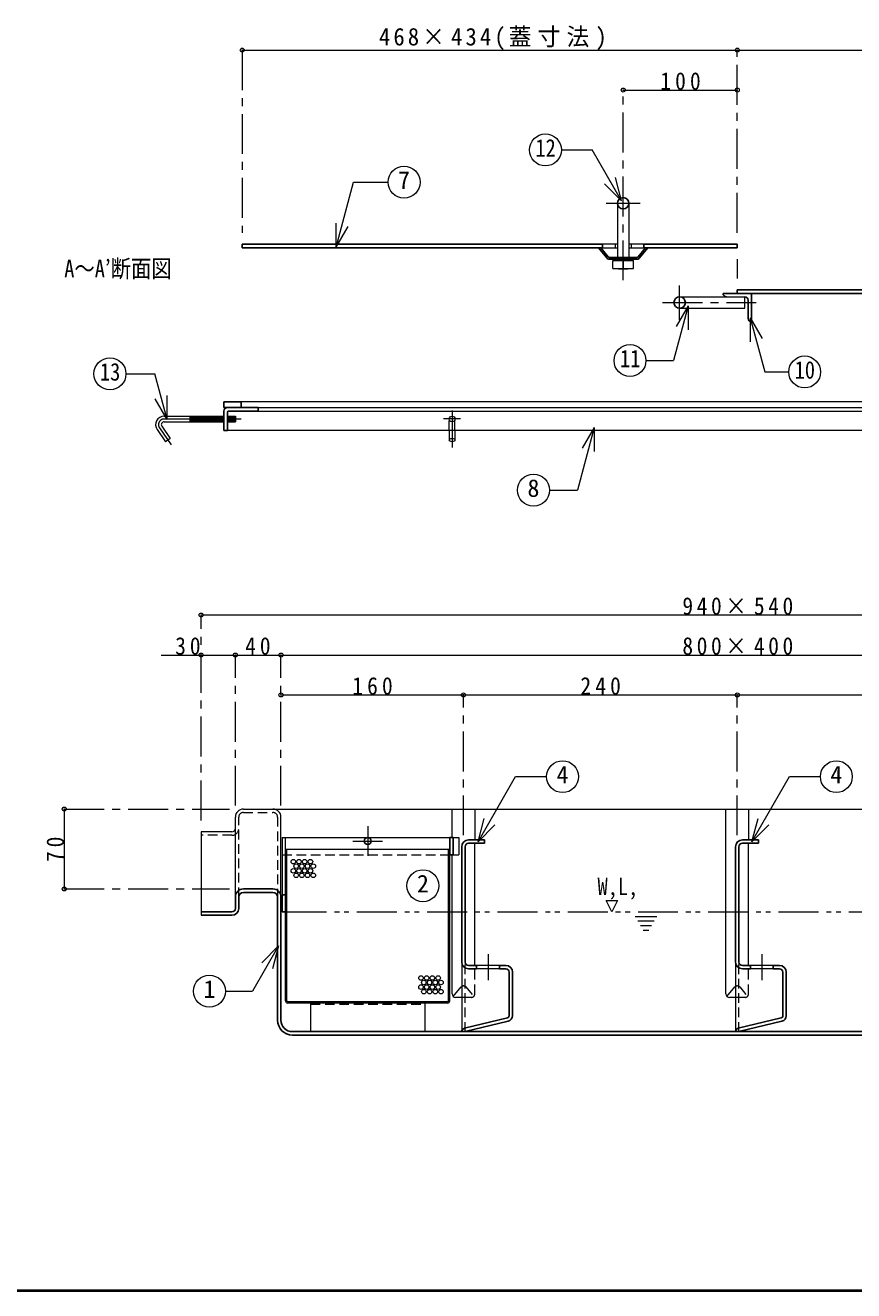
# Model space of a CAD drawing. Units: millimetres at full size, sheet at 1:7. Extents: x -1472 to 1363, y -987 to 980.
# Drawn here: x -796 to -69, y -987 to 121 of the extents above; entities that cross this region are included whole.
import ezdxf
from ezdxf.enums import TextEntityAlignment as Align

# ---------------------------------------------------------------- set-up
doc = ezdxf.new("R2010")
doc.units = ezdxf.units.MM
doc.header["$LTSCALE"] = 7
doc.header["$PDMODE"] = 32
doc.header["$PDSIZE"] = 3.5
for name, pattern in [('CHAIN1', [8, 5, -1, 1, -1]), ('DASHED1', [1.8, 1.2, -0.6]), ('DOUBLE_CHAIN1', [8.8, 5, -1, 0.6, -0.6, 0.6, -1])]:
    doc.linetypes.add(name, pattern=pattern)
doc.layers.add('0-0____1', color=4, linetype='Continuous', lineweight=9)
doc.styles.add('ＭＳ ゴシック', font='')
doc.styles.get('ＭＳ ゴシック').set_extended_font_data('MS Gothic')

msp = doc.modelspace()

# ---------------------------------------------------------------- linework, layer by layer
at = {"layer": '0-0____1'}
for p, q in [((-605.501, 99.62), (-171.501, 99.62)), ((-171.501, 99.62), (262.499, 99.62)), ((-271.501, 64.62), (-171.501, 64.62)), ((-276.501, -70.38), (-278.501, -70.38)), ((-278.501, -73.58), (-276.501, -73.58)), ((-264.501, -70.38), (-266.501, -70.38)), ((-266.501, -73.58), (-264.501, -73.58)), ((263.499, -208.58), (-606.501, -208.58)), ((-651.4, -221.08), (-651.4, -226.08)), ((-650.53, -226.08), (-650.938, -221.08)), ((-649.527, -226.08), (-649.935, -221.08)), ((-648.523, -226.08), (-648.932, -221.08)), ((-647.52, -226.08), (-647.928, -221.08)), ((-646.517, -226.08), (-646.925, -221.08)), ((-645.513, -226.08), (-645.922, -221.08)), ((-644.51, -226.08), (-644.918, -221.08)), ((-643.507, -226.08), (-643.915, -221.08)), ((-642.503, -226.08), (-642.912, -221.08)), ((-641.5, -226.08), (-641.908, -221.08)), ((-640.497, -226.08), (-640.905, -221.08)), ((-639.493, -226.08), (-639.902, -221.08)), ((-638.49, -226.08), (-638.898, -221.08)), ((-637.487, -226.08), (-637.895, -221.08)), ((-636.483, -226.08), (-636.892, -221.08)), ((-635.48, -226.08), (-635.888, -221.08)), ((-634.477, -226.08), (-634.885, -221.08)), ((-633.473, -226.08), (-633.882, -221.08)), ((-632.47, -226.08), (-632.878, -221.08)), ((-631.467, -226.08), (-631.875, -221.08)), ((-630.463, -226.08), (-630.872, -221.08)), ((-629.46, -226.08), (-629.868, -221.08)), ((-628.457, -226.08), (-628.865, -221.08)), ((-627.453, -226.08), (-627.862, -221.08)), ((-626.45, -226.08), (-626.858, -221.08)), ((-625.447, -226.08), (-625.855, -221.08)), ((-624.443, -226.08), (-624.852, -221.08)), ((-623.44, -226.08), (-623.848, -221.08)), ((-622.437, -226.08), (-622.845, -221.08)), ((-621.501, -225.247), (-621.842, -221.08)), ((-617.42, -226.08), (-617.828, -221.08)), ((-616.417, -226.08), (-616.825, -221.08)), ((-615.413, -226.08), (-615.822, -221.08)), ((-614.41, -226.08), (-614.818, -221.08)), ((-613.407, -226.08), (-613.815, -221.08)), ((-612.403, -226.08), (-612.812, -221.08)), ((-611.4, -226.08), (-611.808, -221.08)), ((-618.423, -226.08), (-618.501, -225.125)), ((108.499, -233.58), (-618.501, -233.58)), ((-424.001, -233.58), (-424.001, -242.078)), ((-419.001, -233.58), (-419.001, -242.078)), ((298.499, -395.38), (-641.501, -395.38)), ((-676.501, -430.38), (-611.501, -430.38)), ((-611.501, -430.38), (-571.501, -430.38)), ((-571.501, -430.38), (228.499, -430.38)), ((-571.501, -465.38), (-411.501, -465.38)), ((-411.501, -465.38), (-171.501, -465.38)), ((-171.501, -465.38), (68.499, -465.38)), ((-761.501, -565.38), (-761.501, -635.38)), ((-578.501, -565.38), (235.499, -565.38)), ((-567.501, -590.38), (-423.501, -590.38)), ((-566.501, -600.38), (-424.501, -600.38))]:
    msp.add_line(p, q, dxfattribs=at)
at = {"layer": '0-0____1', "linetype": 'CHAIN1'}
for p, q in [((-605.501, 99.62), (-605.501, -60.38)), ((-171.501, -60.38), (-171.501, 99.62)), ((-271.501, -102.08), (-271.501, 64.62)), ((-286.501, -34.58), (-256.501, -34.58)), ((-171.501, -83.58), (-171.501, -100.38)), ((-222.001, -136.58), (-222.001, -106.58)), ((-237.001, -121.58), (-155.001, -121.58)), ((-421.501, -216.08), (-421.501, -248.512)), ((-677.992, -231.448), (-667.681, -246.173)), ((-673.896, -223.58), (-606.4, -223.58)), ((-414.001, -223.58), (-429.001, -223.58)), ((-641.501, -575.38), (-641.501, -395.38)), ((-611.501, -562.38), (-611.501, -430.38)), ((-571.501, -562.38), (-571.501, -430.38)), ((-411.501, -588.343), (-411.501, -465.38)), ((-171.501, -588.343), (-171.501, -465.38)), ((-761.501, -565.38), (-616.501, -565.38)), ((-495.501, -580.38), (-495.501, -606.38)), ((-508.501, -593.38), (-482.501, -593.38)), ((-761.501, -635.38), (-616.501, -635.38)), ((-390.001, -692.38), (-390.001, -715.38)), ((-150.001, -692.38), (-150.001, -715.38))]:
    msp.add_line(p, q, dxfattribs=at)
at = {"layer": '0-0____1', "color": 7, "lineweight": 18}
for p, q in [((-325.689, 12.147), (-298.623, 12.147)), ((-272.933, -32.348), (-298.623, 12.147)), ((-272.933, -32.348), (-287.783, -17.498)), ((-272.933, -32.348), (-278.369, -12.063)), ((-276.501, -34.58), (-276.501, -82.08)), ((-266.501, -34.58), (-266.501, -82.08)), ((-523.183, -72.978), (-523.183, -51.978)), ((-523.183, -72.978), (-512.683, -54.792)), ((-278.501, -70.38), (-289.501, -70.38)), ((-289.501, -73.58), (-278.501, -73.58)), ((-278.501, -70.38), (-278.501, -73.58)), ((-280.501, -84.58), (-262.501, -84.58)), ((-280.501, -91.58), (-280.501, -84.58)), ((-276.501, -83.58), (-276.501, -84.18)), ((-275.501, -84.08), (-267.501, -84.08)), ((-267.501, -84.08), (-271.501, -84.58)), ((-271.501, -84.58), (-271.501, -91.58)), ((-262.501, -84.58), (-267.501, -84.08)), ((-266.501, -83.58), (-266.501, -84.18)), ((-262.501, -91.58), (-262.501, -84.58)), ((-280.501, -91.58), (-262.501, -91.58)), ((-280.501, -91.58), (-275.501, -92.08)), ((-275.501, -92.08), (-271.501, -91.58)), ((-271.501, -91.58), (-267.501, -92.08)), ((-222.001, -116.58), (-165.001, -116.58)), ((-214.449, -124.409), (-227.304, -172.382)), ((-214.449, -124.409), (-224.949, -142.596)), ((-214.449, -124.409), (-214.449, -145.409)), ((-160.113, -134.842), (-149.613, -153.028)), ((-160.113, -134.842), (-160.113, -155.842)), ((-251.526, -172.382), (-227.304, -172.382)), ((-707.429, -184.056), (-682.079, -184.056)), ((-671.356, -224.075), (-682.079, -184.056)), ((-671.356, -224.075), (-681.856, -205.888)), ((-671.356, -224.075), (-671.356, -203.075)), ((-673.896, -221.08), (-621.501, -221.08)), ((-618.501, -221.08), (-611.4, -221.08)), ((-611.4, -221.08), (-611.4, -226.08)), ((-591.501, -213.58), (248.499, -213.58)), ((-591.501, -216.58), (248.499, -216.58)), ((-673.896, -226.08), (-621.501, -226.08)), ((-618.501, -226.08), (-611.4, -226.08)), ((-296.986, -231.047), (-311.693, -285.932)), ((-296.986, -231.047), (-307.486, -249.233)), ((-296.986, -231.047), (-296.986, -252.047)), ((-680.04, -232.882), (-672.597, -243.512)), ((-336.167, -285.932), (-311.693, -285.932)), ((-158.756, -594.051), (-125.805, -536.978)), ((-125.805, -536.978), (-98.634, -536.978)), ((-604.501, -565.38), (-578.501, -565.38)), ((-421.404, -590.38), (-421.404, -565.38)), ((-401.599, -565.38), (-401.599, -592.38)), ((-181.404, -727.38), (-181.404, -565.38)), ((-161.599, -565.38), (-161.599, -592.38)), ((-611.501, -642.38), (-611.501, -572.38)), ((-571.501, -642.38), (-571.501, -572.38)), ((-398.756, -594.051), (-393.32, -573.767)), ((-158.756, -594.051), (-153.32, -573.767)), ((-641.501, -585.38), (-641.501, -658.38)), ((-614.501, -585.38), (-641.501, -585.38)), ((-398.756, -594.051), (-383.906, -579.202)), ((-158.756, -594.051), (-143.906, -579.202)), ((-570.501, -590.38), (-567.501, -590.38)), ((-570.501, -590.38), (-570.501, -640.38)), ((-567.501, -640.38), (-567.501, -590.38)), ((-420.501, -590.38), (-415.501, -590.38)), ((-401.599, -702.38), (-401.599, -595.38)), ((-161.599, -702.38), (-161.599, -595.38)), ((-567.501, -600.38), (-566.501, -600.38)), ((-566.501, -733.38), (-566.501, -600.38)), ((-424.501, -600.38), (-423.501, -600.38)), ((-424.501, -733.38), (-424.501, -600.38)), ((-423.501, -733.38), (-423.501, -605.38)), ((-421.404, -727.38), (-421.404, -605.38)), ((-420.501, -605.38), (-415.501, -605.38)), ((-567.501, -733.38), (-567.501, -655.38)), ((-573.555, -685.176), (-596.507, -724.929)), ((-573.555, -685.176), (-588.405, -700.025)), ((-573.555, -685.176), (-578.991, -705.46)), ((-413.001, -699.38), (-413.001, -760.38)), ((-380.001, -702.38), (-400.001, -702.38)), ((-380.001, -705.38), (-400.001, -705.38)), ((-173.001, -699.38), (-173.001, -760.38)), ((-140.001, -702.38), (-160.001, -702.38)), ((-140.001, -705.38), (-160.001, -705.38)), ((-620.231, -724.929), (-596.507, -724.929)), ((-420.53, -729.497), (-413.633, -721.269)), ((-413.001, -730.38), (-418.404, -730.38)), ((-180.53, -729.497), (-173.633, -721.269)), ((-173.001, -730.38), (-178.404, -730.38)), ((-425.501, -734.38), (-565.501, -734.38)), ((-425.501, -735.38), (-565.501, -735.38)), ((-545.501, -735.38), (-545.501, -760.38)), ((-445.501, -735.38), (-445.501, -760.38))]:
    msp.add_line(p, q, dxfattribs=at)
at = {"layer": '0-0____1', "color": 5, "lineweight": 25}
for p, q in [((-605.501, -70.38), (-605.501, -73.58)), ((-605.501, -70.38), (-289.501, -70.38)), ((-605.501, -73.58), (-289.501, -73.58)), ((-285.902, -82.454), (-293.001, -73.58)), ((-284.731, -81.517), (-291.08, -73.58)), ((-289.501, -70.38), (-289.501, -73.58)), ((-258.272, -81.517), (-251.922, -73.58)), ((-257.101, -82.454), (-250.001, -73.58)), ((-171.501, -70.38), (-253.501, -70.38)), ((-253.501, -70.38), (-253.501, -73.58)), ((-253.501, -73.58), (-171.501, -73.58)), ((-171.501, -70.38), (-171.501, -73.58)), ((-259.443, -82.08), (-283.559, -82.08)), ((-283.559, -83.58), (-259.443, -83.58)), ((-171.501, -110.38), (262.499, -110.38)), ((-171.501, -110.38), (-171.501, -113.58)), ((-184.001, -113.58), (262.499, -113.58)), ((-162.001, -135.58), (-162.001, -119.58)), ((-159.001, -113.58), (-159.001, -138.58)), ((-621.501, -208.58), (-621.501, -213.58)), ((-606.501, -208.58), (-621.501, -208.58)), ((-606.501, -208.58), (-606.501, -213.58)), ((-621.501, -213.58), (-591.501, -213.58)), ((-621.501, -216.58), (-621.501, -233.58)), ((-618.501, -217.58), (-618.501, -233.58)), ((-617.501, -216.58), (-591.501, -216.58)), ((-591.501, -213.58), (-591.501, -216.58)), ((-618.501, -233.58), (-621.501, -233.58)), ((-413.001, -598.38), (-413.001, -699.38)), ((-410.001, -699.38), (-410.001, -598.38)), ((-407.001, -592.38), (-393.001, -592.38)), ((-407.001, -595.38), (-393.001, -595.38)), ((-393.001, -592.38), (-393.001, -595.38)), ((-173.001, -598.38), (-173.001, -699.38)), ((-170.001, -699.38), (-170.001, -598.38)), ((-167.001, -595.38), (-153.001, -595.38)), ((-423.501, -605.38), (-420.501, -605.38)), ((-611.501, -652.38), (-611.501, -642.38)), ((-608.501, -642.38), (-608.501, -652.38)), ((-604.501, -635.38), (-578.501, -635.38)), ((-604.501, -638.38), (-578.501, -638.38)), ((-574.501, -642.38), (-574.501, -750.38)), ((-571.501, -750.38), (-571.501, -642.38)), ((-570.501, -640.38), (-567.501, -640.38)), ((-570.501, -640.38), (-570.501, -655.38)), ((-567.501, -655.38), (-567.501, -640.38)), ((-614.501, -655.38), (-641.501, -655.38)), ((-641.501, -658.38), (-614.501, -658.38)), ((-570.501, -655.38), (-567.501, -655.38)), ((-407.001, -702.38), (-400.001, -702.38)), ((-400.001, -705.38), (-407.001, -705.38)), ((-400.001, -702.38), (-400.001, -705.38)), ((-380.001, -702.38), (-380.001, -705.38)), ((-380.001, -702.38), (-374.501, -702.38)), ((-374.501, -705.38), (-380.001, -705.38)), ((-371.501, -746.442), (-371.501, -708.38)), ((-368.501, -746.442), (-368.501, -708.38)), ((-167.001, -702.38), (-160.001, -702.38)), ((-160.001, -705.38), (-167.001, -705.38)), ((-160.001, -702.38), (-160.001, -705.38)), ((-140.001, -702.38), (-140.001, -705.38)), ((-140.001, -702.38), (-134.501, -702.38)), ((-134.501, -705.38), (-140.001, -705.38)), ((-131.501, -746.442), (-131.501, -708.38)), ((-128.501, -746.442), (-128.501, -708.38)), ((-410.704, -757.464), (-373.033, -748.386)), ((-372.33, -751.303), (-410.001, -760.38)), ((-170.704, -757.464), (-133.033, -748.386)), ((-132.33, -751.303), (-170.001, -760.38)), ((218.499, -760.38), (-561.501, -760.38)), ((-561.501, -763.38), (218.499, -763.38))]:
    msp.add_line(p, q, dxfattribs=at)
at = {"layer": '0-0____1', "linetype": 'DASHED1'}
for p, q in [((-277.501, -82.08), (-277.501, -83.58)), ((-276.501, -82.08), (-276.501, -83.58)), ((-266.501, -82.08), (-266.501, -83.58)), ((-265.501, -82.08), (-265.501, -83.58)), ((-424.001, -233.58), (-424.001, -223.58)), ((-419.001, -233.58), (-419.001, -223.58)), ((-608.501, -642.38), (-608.501, -572.38)), ((-604.501, -568.38), (-578.501, -568.38)), ((-574.501, -572.38), (-574.501, -642.38)), ((-614.501, -588.38), (-641.501, -588.38)), ((-570.501, -605.38), (-423.501, -605.38)), ((-410.001, -760.38), (-410.001, -699.38)), ((-401.599, -727.38), (-401.599, -702.38)), ((-170.001, -760.38), (-170.001, -699.38)), ((-161.599, -727.38), (-161.599, -702.38)), ((-404.599, -730.38), (-413.001, -730.38)), ((-409.37, -721.269), (-402.473, -729.497)), ((-164.599, -730.38), (-173.001, -730.38)), ((-169.37, -721.269), (-162.473, -729.497)), ((-545.501, -736.38), (-445.501, -736.38))]:
    msp.add_line(p, q, dxfattribs=at)
at = {"layer": '0-0____1', "linetype": 'DOUBLE_CHAIN1'}
for p, q in [((-566.501, -655.38), (108.499, -655.38)), ((-261.101, -659.38), (-241.901, -659.38)), ((-258.701, -663.38), (-244.301, -663.38)), ((-256.301, -667.38), (-246.701, -667.38)), ((-253.901, -671.38), (-249.101, -671.38))]:
    msp.add_line(p, q, dxfattribs=at)
at = {"layer": '0-0____1', "color": 1, "lineweight": 40}
msp.add_line((1363.499, -987.38), (-1471.501, -987.38), dxfattribs=at)
at = {"layer": '0-0____1', "color": 7, "lineweight": 18}
for points in [[(-523.183, -72.978), (-507.931, -16.058), (-477.612, -16.058)], [(-253.501, -70.38), (-264.501, -70.38), (-264.501, -73.58), (-253.501, -73.58)], [(-271.501, -84.58), (-275.501, -84.08), (-280.501, -84.58)], [(-275.501, -92.08), (-267.501, -92.08), (-262.501, -91.58)], [(-222.001, -126.58), (-165.001, -126.58), (-165.001, -116.58)], [(-160.113, -134.842), (-147.374, -182.384), (-126.404, -182.384)], [(-675.944, -230.014), (-668.501, -240.644), (-672.597, -243.512)], [(-398.756, -594.051), (-365.805, -536.978), (-338.634, -536.978)], [(-415.501, -590.38), (-415.501, -591.521), (-415.501, -605.38)]]:
    msp.add_lwpolyline(points, dxfattribs=at)
at = {"layer": '0-0____1', "color": 5, "lineweight": 25}
for points in [[(-423.501, -605.38), (-423.501, -590.38), (-420.501, -590.38), (-420.501, -605.38)], [(-167.001, -592.38), (-153.001, -592.38), (-153.001, -595.38)]]:
    msp.add_lwpolyline(points, dxfattribs=at)
at = {"layer": '0-0____1'}
msp.add_lwpolyline([(-281.501, -655.38), (-286.501, -645.38), (-276.501, -645.38)], close=True, dxfattribs=at)
at = {"layer": '0-0____1', "color": 7, "lineweight": 18}
for centre in [(-339.689, 12.147), (-463.612, -16.058), (-265.526, -172.382), (-721.429, -184.056), (-112.404, -182.384), (-350.167, -285.932), (-324.634, -536.978), (-84.634, -536.978), (-447.078, -632.521), (-634.231, -724.929)]:
    msp.add_circle(centre, 14, dxfattribs=at)
at = {"layer": '0-0____1', "color": 5, "lineweight": 25}
for centre, radius in [((-271.501, -34.58), 5), ((-222.001, -121.58), 5), ((-495.501, -593.38), 3)]:
    msp.add_circle(centre, radius, dxfattribs=at)
at = {"layer": '0-0____1'}
for centre, radius in [((-421.501, -223.58), 2.5), ((-560.707, -611.441), 2), ((-555.707, -611.441), 2), ((-550.707, -611.441), 2), ((-545.707, -611.441), 2), ((-560.707, -619.441), 2), ((-558.207, -615.441), 2), ((-555.707, -619.441), 2), ((-553.207, -615.441), 2), ((-550.707, -619.441), 2), ((-548.207, -615.441), 2), ((-545.707, -619.441), 2), ((-543.207, -615.441), 2), ((-558.207, -623.441), 2), ((-553.207, -623.441), 2), ((-548.207, -623.441), 2), ((-543.207, -623.441), 2), ((-448.748, -713.365), 2), ((-448.748, -721.365), 2), ((-446.248, -717.365), 2), ((-443.748, -713.365), 2), ((-443.748, -721.365), 2), ((-441.248, -717.365), 2), ((-438.748, -713.365), 2), ((-438.748, -721.365), 2), ((-436.248, -717.365), 2), ((-433.748, -713.365), 2), ((-433.748, -721.365), 2), ((-431.248, -717.365), 2), ((-446.248, -725.365), 2), ((-441.248, -725.365), 2), ((-436.248, -725.365), 2), ((-431.248, -725.365), 2)]:
    msp.add_circle(centre, radius, dxfattribs=at)
at = {"layer": '0-0____1', "color": 5, "lineweight": 25}
for centre, radius, start, end in [((-283.559, -80.58), 3, 218.65981, 270), ((-283.559, -80.58), 1.5, 218.65981, 270), ((-259.443, -80.58), 1.5, 270, 321.34019), ((-259.443, -80.58), 3, 270, 321.34019), ((-181.001, -113.58), 3, 180, 270), ((-165.001, -119.58), 3, 0, 90), ((-159.001, -135.58), 3, 180, 270), ((-618.501, -216.58), 3, 90, 180), ((-617.501, -217.58), 1, 90, 180), ((-407.001, -598.38), 6, 90, 180), ((-407.001, -598.38), 3, 90, 180), ((-167.001, -598.38), 6, 90, 180), ((-167.001, -598.38), 3, 90, 180), ((-604.501, -642.38), 7, 90, 180), ((-604.501, -642.38), 4, 90, 180), ((-578.501, -642.38), 7, 0, 90), ((-578.501, -642.38), 4, 0, 90), ((-614.501, -652.38), 3, 270, 0), ((-614.501, -652.38), 6, 270, 0), ((-407.001, -699.38), 6, 180, 270), ((-407.001, -699.38), 3, 180, 270), ((-374.501, -708.38), 6, 0, 90), ((-374.501, -708.38), 3, 0, 90), ((-167.001, -699.38), 6, 180, 270), ((-167.001, -699.38), 3, 180, 270), ((-134.501, -708.38), 6, 0, 90), ((-134.501, -708.38), 3, 0, 90), ((-411.501, -723.38), 3, 120, 135.27973), ((-171.501, -723.38), 3, 120, 135.27973), ((-561.501, -750.38), 13, 180, 270), ((-561.501, -750.38), 10, 180, 270), ((-373.501, -746.442), 2, 283.54794, 0), ((-373.501, -746.442), 5, 283.54794, 0), ((-133.501, -746.442), 2, 283.54794, 0), ((-133.501, -746.442), 5, 283.54794, 0), ((-410.001, -760.38), 3, 103.54794, 180), ((-170.001, -760.38), 3, 103.54794, 180)]:
    msp.add_arc(centre, radius, start, end, dxfattribs=at)
at = {"layer": '0-0____1', "color": 7, "lineweight": 18}
for centre, radius, start, end in [((-673.896, -228.58), 7.5, 90, 215), ((-673.896, -228.58), 2.5, 90, 215), ((-604.501, -572.38), 7, 90, 180), ((-578.501, -572.38), 7, 0, 90), ((-614.501, -582.38), 3, 270, 0), ((-418.404, -727.38), 3, 180, 270), ((-178.404, -727.38), 3, 180, 270), ((-565.501, -733.38), 2, 180, 270), ((-565.501, -733.38), 1, 180, 270), ((-425.501, -733.38), 1, 270, 0), ((-425.501, -733.38), 2, 270, 0)]:
    msp.add_arc(centre, radius, start, end, dxfattribs=at)
at = {"layer": '0-0____1', "linetype": 'CHAIN1'}
msp.add_arc((-673.896, -228.58), 5, 90, 215, dxfattribs=at)
at = {"layer": '0-0____1', "linetype": 'DASHED1'}
for centre, radius, start, end in [((-604.501, -572.38), 4, 90, 180), ((-578.501, -572.38), 4, 0, 90), ((-614.501, -582.38), 6, 270, 0), ((-411.501, -723.38), 3, 44.72027, 120), ((-171.501, -723.38), 3, 44.72027, 120), ((-404.599, -727.38), 3, 270, 0), ((-164.599, -727.38), 3, 270, 0)]:
    msp.add_arc(centre, radius, start, end, dxfattribs=at)
at = {"layer": '0-0____1'}
msp.add_ellipse((-421.501, -242.068), major_axis=(2.5, 0), ratio=0.57, dxfattribs=at)
for p in [(-605.501, 99.62), (-171.501, 99.62), (-271.501, 64.62), (-171.501, 64.62), (-641.501, -395.38), (-641.501, -430.38), (-611.501, -430.38), (-571.501, -430.38), (-571.501, -465.38), (-411.501, -465.38), (-171.501, -465.38), (-761.501, -565.38), (-761.501, -635.38)]:
    msp.add_point(p, dxfattribs=at)

# ---------------------------------------------------------------- texts
at = {"layer": '0-0____1', "color": 7, "style": 'ＭＳ ゴシック', "width": 0.85}
for s, p in [('12', (-348.439, 1.647)), ('A～A’断面図', (-761.501, -104.08)), ('11', (-274.276, -182.882)), ('13', (-730.179, -194.556)), ('10', (-121.154, -192.884)), ('W,L,', (-294.001, -645.38))]:
    msp.add_text(s, height=15.4, dxfattribs=at).set_placement(p, align=Align.BOTTOM_LEFT)
at = {"layer": '0-0____1', "color": 7, "style": 'ＭＳ ゴシック'}
for s, p in [('7', (-468.862, -26.558)), ('8', (-355.417, -296.432)), ('4', (-329.884, -547.478)), ('4', (-89.884, -547.478)), ('2', (-452.328, -643.021)), ('1', (-639.481, -735.429))]:
    msp.add_text(s, height=15.4, dxfattribs=at).set_placement(p, align=Align.BOTTOM_LEFT)
at = {"layer": '0-0____1', "color": 7, "char_height": 15.4, "attachment_point": 7, "style": 'ＭＳ ゴシック'}
for s, insert in [('\\T1.27;\\W0.95;468×434(蓋寸法)', (-485.626, 99.62)), ('\\T1.38;\\W0.9;100', (-239.001, 64.62)), ('\\T1.33;\\W0.9;940×540', (-219.626, -395.38)), ('\\T1.36;\\W0.9;30', (-664.251, -430.38)), ('\\T1.36;\\W0.9;40', (-602.876, -430.38)), ('\\T1.33;\\W0.9;800×400', (-219.626, -430.38)), ('\\T1.38;\\W0.9;160', (-509.001, -465.38)), ('\\T1.38;\\W0.9;240', (-309.001, -465.38))]:
    msp.add_mtext(s, dxfattribs=dict(at, insert=insert))
at = {"layer": '0-0____1', "color": 7, "insert": (-761.501, -611.755), "char_height": 15.4, "attachment_point": 7, "rotation": 90, "style": 'ＭＳ ゴシック'}
msp.add_mtext('\\T1.36;\\W0.9;70', dxfattribs=at)

doc.saveas('drawing.dxf')
